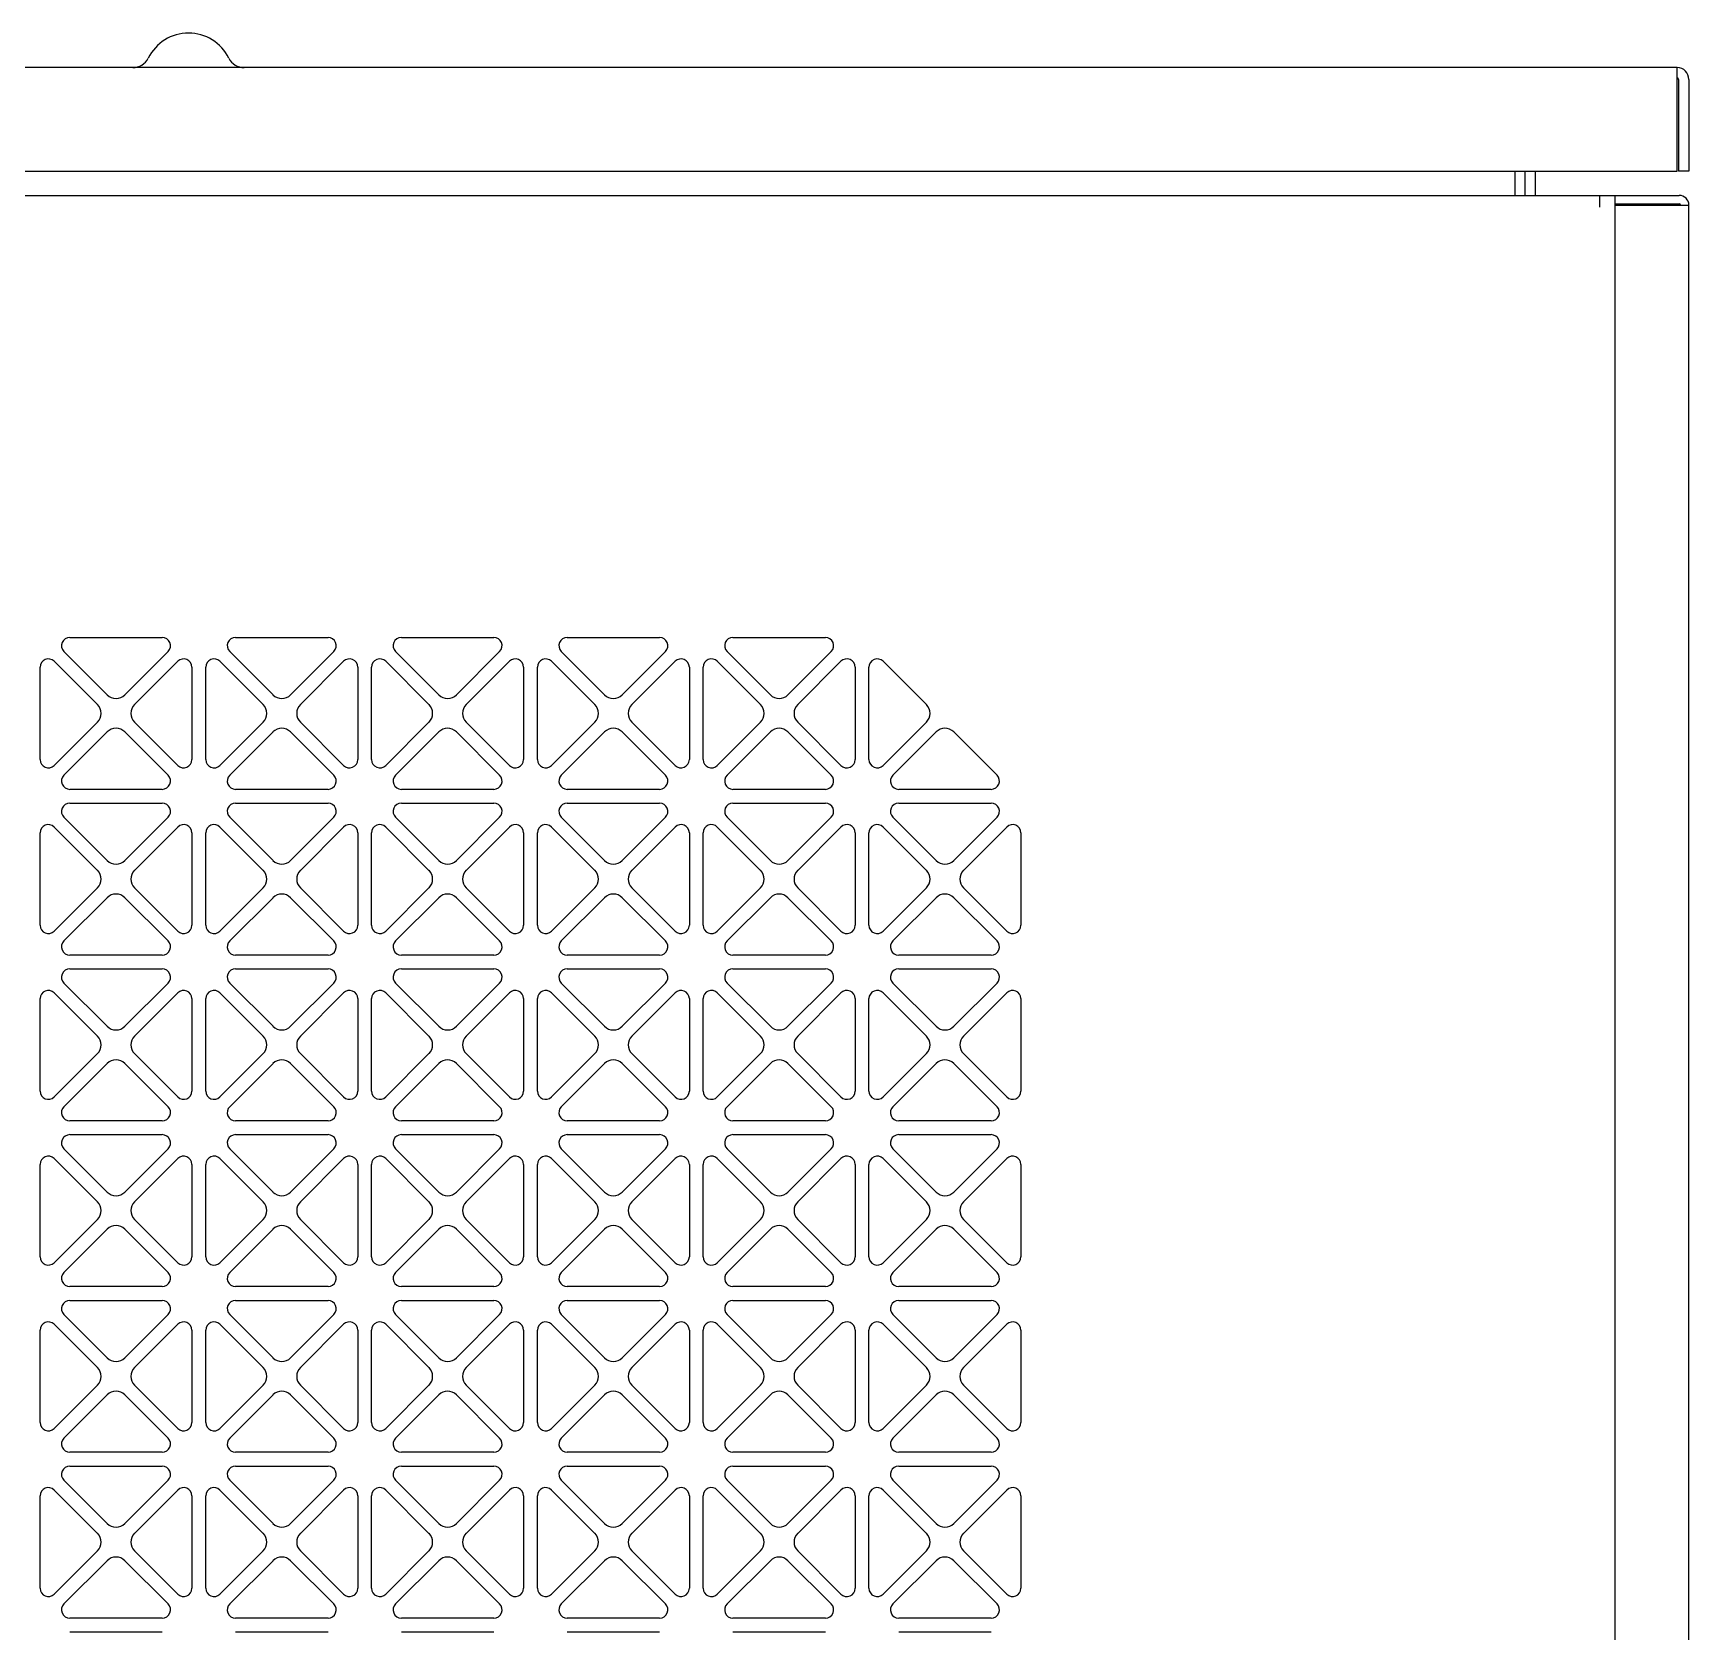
# Model space of a CAD drawing. Extents: x 59521 to 184406, y -1257 to 56672.
# Drawn here: x 68830.7 to 69070.4, y 19980.2 to 20211.7 of the extents above; entities that cross this region are included whole.
import ezdxf

# ---------------------------------------------------------------- set-up
doc = ezdxf.new("R2010")
doc.units = 0
doc.header["$MEASUREMENT"] = 0
doc.layers.get('0').update_dxf_attribs({"linetype": 'CONTINUOUS'})
for name, color, linetype in [('4215-12649_2_1_0', 7, 'CONTINUOUS'), ('4215-12649_2_2_0', 7, 'CONTINUOUS'), ('4215-12649_2_3_0', 7, 'CONTINUOUS'), ('4215-12655_1_0', 7, 'CONTINUOUS'), ('4215-12661_1_0', 7, 'CONTINUOUS'), ('WANGKONG_0', 7, 'CONTINUOUS')]:
    doc.layers.add(name, color=color, linetype=linetype)

# ---------------------------------------------------------------- blocks, each defined once
blk = doc.blocks.new('ju77')
at = {"layer": '4215-12649_2_1_0', "color": 87, "linetype": 'Continuous'}
for p, q in [((325.96, 477.5), (-405.04, 477.5)), ((325.96, 462.5), (325.96, 477.5)), ((326.16, 475.8), (326.16, 462.5)), ((327.66, 475.8), (327.66, 462.5)), ((-405.04, 462.5), (325.96, 462.5)), ((327.66, 462.5), (326.16, 462.5))]:
    blk.add_line(p, q, dxfattribs=at)
for centre, radius, start, end in [((110.46, 476), 6.5, 26.3878, 153.6122), ((102.4, 480), 2.5, 270, 333.6122), ((118.52, 480), 2.5, 206.3878, 270), ((325.96, 475.8), 1.7, 0, 90), ((325.96, 475.8), 0.2, 0, 90)]:
    blk.add_arc(centre, radius, start, end, dxfattribs=at)
at = {"layer": '4215-12649_2_2_0', "color": 87, "linetype": 'Continuous'}
for p, q in [((303.96, 459), (303.96, 462.5)), ((305.46, 459), (305.46, 462.5))]:
    blk.add_line(p, q, dxfattribs=at)
at = {"layer": '4215-12649_2_3_0', "color": 87, "linetype": 'Continuous'}
blk.add_line((302.46, 462.5), (302.46, 459), dxfattribs=at)
at = {"layer": '4215-12655_1_0', "color": 87, "linetype": 'Continuous'}
for p, q in [((316.96, 459), (326.26, 459)), ((316.96, 457.8), (326.26, 457.8)), ((316.96, 457.6), (327.66, 457.6)), ((327.66, -554.5), (327.66, 457.6))]:
    blk.add_line(p, q, dxfattribs=at)
for radius in [1.4, 0.2]:
    blk.add_arc((326.26, 457.6), radius, 0, 90, dxfattribs=at)
at = {"layer": '4215-12661_1_0', "color": 87, "linetype": 'Continuous'}
for p, q in [((-397.04, 459), (316.96, 459)), ((314.76, 457.3), (314.76, 459)), ((316.96, 459), (316.96, -1554))]:
    blk.add_line(p, q, dxfattribs=at)
at = {"layer": 'WANGKONG_0', "color": 87, "linetype": 'Continuous'}
for p, q in [((93.27, 395), (106.65, 395)), ((117.27, 395), (130.65, 395)), ((141.27, 395), (154.65, 395)), ((165.27, 395), (178.65, 395)), ((189.27, 395), (202.65, 395)), ((91.01, 391.54), (97.27, 385.27)), ((98.69, 386.69), (92.42, 392.95)), ((107.5, 392.95), (101.23, 386.69)), ((102.65, 385.27), (108.91, 391.54)), ((115.01, 391.54), (121.27, 385.27)), ((122.69, 386.69), (116.42, 392.95)), ((131.5, 392.95), (125.23, 386.69)), ((126.65, 385.27), (132.91, 391.54)), ((139.01, 391.54), (145.27, 385.27)), ((146.69, 386.69), (140.42, 392.95)), ((155.5, 392.95), (149.23, 386.69)), ((150.65, 385.27), (156.91, 391.54)), ((163.01, 391.54), (169.27, 385.27)), ((170.69, 386.69), (164.42, 392.95)), ((179.5, 392.95), (173.23, 386.69)), ((174.65, 385.27), (180.91, 391.54)), ((187.01, 391.54), (193.27, 385.27)), ((194.69, 386.69), (188.42, 392.95)), ((203.5, 392.95), (197.23, 386.69)), ((198.65, 385.27), (204.91, 391.54)), ((211.01, 391.54), (217.27, 385.27)), ((88.96, 377.31), (88.96, 390.69)), ((110.96, 390.69), (110.96, 377.31)), ((112.96, 377.31), (112.96, 390.69)), ((134.96, 390.69), (134.96, 377.31)), ((136.96, 377.31), (136.96, 390.69)), ((158.96, 390.69), (158.96, 377.31)), ((160.96, 377.31), (160.96, 390.69)), ((182.96, 390.69), (182.96, 377.31)), ((184.96, 377.31), (184.96, 390.69)), ((206.96, 390.69), (206.96, 377.31)), ((208.96, 377.31), (208.96, 390.69)), ((97.27, 382.73), (91.01, 376.46)), ((92.42, 375.05), (98.69, 381.31)), ((101.23, 381.31), (107.5, 375.05)), ((108.91, 376.46), (102.65, 382.73)), ((121.27, 382.73), (115.01, 376.46)), ((116.42, 375.05), (122.69, 381.31)), ((125.23, 381.31), (131.5, 375.05)), ((132.91, 376.46), (126.65, 382.73)), ((145.27, 382.73), (139.01, 376.46)), ((140.42, 375.05), (146.69, 381.31)), ((149.23, 381.31), (155.5, 375.05)), ((156.91, 376.46), (150.65, 382.73)), ((169.27, 382.73), (163.01, 376.46)), ((164.42, 375.05), (170.69, 381.31)), ((173.23, 381.31), (179.5, 375.05)), ((180.91, 376.46), (174.65, 382.73)), ((193.27, 382.73), (187.01, 376.46)), ((188.42, 375.05), (194.69, 381.31)), ((197.23, 381.31), (203.5, 375.05)), ((204.91, 376.46), (198.65, 382.73)), ((217.27, 382.73), (211.01, 376.46)), ((212.42, 375.05), (218.69, 381.31)), ((221.23, 381.31), (227.5, 375.05)), ((106.65, 373), (93.27, 373)), ((130.65, 373), (117.27, 373)), ((154.65, 373), (141.27, 373)), ((178.65, 373), (165.27, 373)), ((202.65, 373), (189.27, 373)), ((226.65, 373), (213.27, 373)), ((93.27, 371), (106.65, 371)), ((117.27, 371), (130.65, 371)), ((141.27, 371), (154.65, 371)), ((165.27, 371), (178.65, 371)), ((189.27, 371), (202.65, 371)), ((213.27, 371), (226.65, 371)), ((91.01, 367.54), (97.27, 361.27)), ((98.69, 362.69), (92.42, 368.95)), ((107.5, 368.95), (101.23, 362.69)), ((102.65, 361.27), (108.91, 367.54)), ((115.01, 367.54), (121.27, 361.27)), ((122.69, 362.69), (116.42, 368.95)), ((131.5, 368.95), (125.23, 362.69)), ((126.65, 361.27), (132.91, 367.54)), ((139.01, 367.54), (145.27, 361.27)), ((146.69, 362.69), (140.42, 368.95)), ((155.5, 368.95), (149.23, 362.69)), ((150.65, 361.27), (156.91, 367.54)), ((163.01, 367.54), (169.27, 361.27)), ((170.69, 362.69), (164.42, 368.95)), ((179.5, 368.95), (173.23, 362.69)), ((174.65, 361.27), (180.91, 367.54)), ((187.01, 367.54), (193.27, 361.27)), ((194.69, 362.69), (188.42, 368.95)), ((203.5, 368.95), (197.23, 362.69)), ((198.65, 361.27), (204.91, 367.54)), ((211.01, 367.54), (217.27, 361.27)), ((218.69, 362.69), (212.42, 368.95)), ((227.5, 368.95), (221.23, 362.69)), ((222.65, 361.27), (228.91, 367.54)), ((88.96, 353.31), (88.96, 366.69)), ((110.96, 366.69), (110.96, 353.31)), ((112.96, 353.31), (112.96, 366.69)), ((134.96, 366.69), (134.96, 353.31)), ((136.96, 353.31), (136.96, 366.69)), ((158.96, 366.69), (158.96, 353.31)), ((160.96, 353.31), (160.96, 366.69)), ((182.96, 366.69), (182.96, 353.31)), ((184.96, 353.31), (184.96, 366.69)), ((206.96, 366.69), (206.96, 353.31)), ((208.96, 353.31), (208.96, 366.69)), ((230.96, 366.69), (230.96, 353.31)), ((97.27, 358.73), (91.01, 352.46)), ((92.42, 351.05), (98.69, 357.31)), ((101.23, 357.31), (107.5, 351.05)), ((108.91, 352.46), (102.65, 358.73)), ((121.27, 358.73), (115.01, 352.46)), ((116.42, 351.05), (122.69, 357.31)), ((125.23, 357.31), (131.5, 351.05)), ((132.91, 352.46), (126.65, 358.73)), ((145.27, 358.73), (139.01, 352.46)), ((140.42, 351.05), (146.69, 357.31)), ((149.23, 357.31), (155.5, 351.05)), ((156.91, 352.46), (150.65, 358.73)), ((169.27, 358.73), (163.01, 352.46)), ((164.42, 351.05), (170.69, 357.31)), ((173.23, 357.31), (179.5, 351.05)), ((180.91, 352.46), (174.65, 358.73)), ((193.27, 358.73), (187.01, 352.46)), ((188.42, 351.05), (194.69, 357.31)), ((197.23, 357.31), (203.5, 351.05)), ((204.91, 352.46), (198.65, 358.73)), ((217.27, 358.73), (211.01, 352.46)), ((212.42, 351.05), (218.69, 357.31)), ((221.23, 357.31), (227.5, 351.05)), ((228.91, 352.46), (222.65, 358.73)), ((106.65, 349), (93.27, 349)), ((130.65, 349), (117.27, 349)), ((154.65, 349), (141.27, 349)), ((178.65, 349), (165.27, 349)), ((202.65, 349), (189.27, 349)), ((226.65, 349), (213.27, 349)), ((93.27, 347), (106.65, 347)), ((117.27, 347), (130.65, 347)), ((141.27, 347), (154.65, 347)), ((165.27, 347), (178.65, 347)), ((189.27, 347), (202.65, 347)), ((213.27, 347), (226.65, 347)), ((91.01, 343.54), (97.27, 337.27)), ((98.69, 338.69), (92.42, 344.95)), ((107.5, 344.95), (101.23, 338.69)), ((102.65, 337.27), (108.91, 343.54)), ((115.01, 343.54), (121.27, 337.27)), ((122.69, 338.69), (116.42, 344.95)), ((131.5, 344.95), (125.23, 338.69)), ((126.65, 337.27), (132.91, 343.54)), ((139.01, 343.54), (145.27, 337.27)), ((146.69, 338.69), (140.42, 344.95)), ((155.5, 344.95), (149.23, 338.69)), ((150.65, 337.27), (156.91, 343.54)), ((163.01, 343.54), (169.27, 337.27)), ((170.69, 338.69), (164.42, 344.95)), ((179.5, 344.95), (173.23, 338.69)), ((174.65, 337.27), (180.91, 343.54)), ((187.01, 343.54), (193.27, 337.27)), ((194.69, 338.69), (188.42, 344.95)), ((203.5, 344.95), (197.23, 338.69)), ((198.65, 337.27), (204.91, 343.54)), ((211.01, 343.54), (217.27, 337.27)), ((218.69, 338.69), (212.42, 344.95)), ((227.5, 344.95), (221.23, 338.69)), ((222.65, 337.27), (228.91, 343.54)), ((88.96, 329.31), (88.96, 342.69)), ((110.96, 342.69), (110.96, 329.31)), ((112.96, 329.31), (112.96, 342.69)), ((134.96, 342.69), (134.96, 329.31)), ((136.96, 329.31), (136.96, 342.69)), ((158.96, 342.69), (158.96, 329.31)), ((160.96, 329.31), (160.96, 342.69)), ((182.96, 342.69), (182.96, 329.31)), ((184.96, 329.31), (184.96, 342.69)), ((206.96, 342.69), (206.96, 329.31)), ((208.96, 329.31), (208.96, 342.69)), ((230.96, 342.69), (230.96, 329.31)), ((97.27, 334.73), (91.01, 328.46)), ((92.42, 327.05), (98.69, 333.31)), ((101.23, 333.31), (107.5, 327.05)), ((108.91, 328.46), (102.65, 334.73)), ((121.27, 334.73), (115.01, 328.46)), ((116.42, 327.05), (122.69, 333.31)), ((125.23, 333.31), (131.5, 327.05)), ((132.91, 328.46), (126.65, 334.73)), ((145.27, 334.73), (139.01, 328.46)), ((140.42, 327.05), (146.69, 333.31)), ((149.23, 333.31), (155.5, 327.05)), ((156.91, 328.46), (150.65, 334.73)), ((169.27, 334.73), (163.01, 328.46)), ((164.42, 327.05), (170.69, 333.31)), ((173.23, 333.31), (179.5, 327.05)), ((180.91, 328.46), (174.65, 334.73)), ((193.27, 334.73), (187.01, 328.46)), ((188.42, 327.05), (194.69, 333.31)), ((197.23, 333.31), (203.5, 327.05)), ((204.91, 328.46), (198.65, 334.73)), ((217.27, 334.73), (211.01, 328.46)), ((212.42, 327.05), (218.69, 333.31)), ((221.23, 333.31), (227.5, 327.05)), ((228.91, 328.46), (222.65, 334.73)), ((106.65, 325), (93.27, 325)), ((130.65, 325), (117.27, 325)), ((154.65, 325), (141.27, 325)), ((178.65, 325), (165.27, 325)), ((202.65, 325), (189.27, 325)), ((226.65, 325), (213.27, 325)), ((93.27, 323), (106.65, 323)), ((117.27, 323), (130.65, 323)), ((141.27, 323), (154.65, 323)), ((165.27, 323), (178.65, 323)), ((189.27, 323), (202.65, 323)), ((213.27, 323), (226.65, 323)), ((91.01, 319.54), (97.27, 313.27)), ((98.69, 314.69), (92.42, 320.95)), ((107.5, 320.95), (101.23, 314.69)), ((102.65, 313.27), (108.91, 319.54)), ((115.01, 319.54), (121.27, 313.27)), ((122.69, 314.69), (116.42, 320.95)), ((131.5, 320.95), (125.23, 314.69)), ((126.65, 313.27), (132.91, 319.54)), ((139.01, 319.54), (145.27, 313.27)), ((146.69, 314.69), (140.42, 320.95)), ((155.5, 320.95), (149.23, 314.69)), ((150.65, 313.27), (156.91, 319.54)), ((163.01, 319.54), (169.27, 313.27)), ((170.69, 314.69), (164.42, 320.95)), ((179.5, 320.95), (173.23, 314.69)), ((174.65, 313.27), (180.91, 319.54)), ((187.01, 319.54), (193.27, 313.27)), ((194.69, 314.69), (188.42, 320.95)), ((203.5, 320.95), (197.23, 314.69)), ((198.65, 313.27), (204.91, 319.54)), ((211.01, 319.54), (217.27, 313.27)), ((218.69, 314.69), (212.42, 320.95)), ((227.5, 320.95), (221.23, 314.69)), ((222.65, 313.27), (228.91, 319.54)), ((88.96, 305.31), (88.96, 318.69)), ((110.96, 318.69), (110.96, 305.31)), ((112.96, 305.31), (112.96, 318.69)), ((134.96, 318.69), (134.96, 305.31)), ((136.96, 305.31), (136.96, 318.69)), ((158.96, 318.69), (158.96, 305.31)), ((160.96, 305.31), (160.96, 318.69)), ((182.96, 318.69), (182.96, 305.31)), ((184.96, 305.31), (184.96, 318.69)), ((206.96, 318.69), (206.96, 305.31)), ((208.96, 305.31), (208.96, 318.69)), ((230.96, 318.69), (230.96, 305.31)), ((97.27, 310.73), (91.01, 304.46)), ((92.42, 303.05), (98.69, 309.31)), ((101.23, 309.31), (107.5, 303.05)), ((108.91, 304.46), (102.65, 310.73)), ((121.27, 310.73), (115.01, 304.46)), ((116.42, 303.05), (122.69, 309.31)), ((125.23, 309.31), (131.5, 303.05)), ((132.91, 304.46), (126.65, 310.73)), ((145.27, 310.73), (139.01, 304.46)), ((140.42, 303.05), (146.69, 309.31)), ((149.23, 309.31), (155.5, 303.05)), ((156.91, 304.46), (150.65, 310.73)), ((169.27, 310.73), (163.01, 304.46)), ((164.42, 303.05), (170.69, 309.31)), ((173.23, 309.31), (179.5, 303.05)), ((180.91, 304.46), (174.65, 310.73)), ((193.27, 310.73), (187.01, 304.46)), ((188.42, 303.05), (194.69, 309.31)), ((197.23, 309.31), (203.5, 303.05)), ((204.91, 304.46), (198.65, 310.73)), ((217.27, 310.73), (211.01, 304.46)), ((212.42, 303.05), (218.69, 309.31)), ((221.23, 309.31), (227.5, 303.05)), ((228.91, 304.46), (222.65, 310.73)), ((106.65, 301), (93.27, 301)), ((130.65, 301), (117.27, 301)), ((154.65, 301), (141.27, 301)), ((178.65, 301), (165.27, 301)), ((202.65, 301), (189.27, 301)), ((226.65, 301), (213.27, 301)), ((93.27, 299), (106.65, 299)), ((117.27, 299), (130.65, 299)), ((141.27, 299), (154.65, 299)), ((165.27, 299), (178.65, 299)), ((189.27, 299), (202.65, 299)), ((213.27, 299), (226.65, 299)), ((91.01, 295.54), (97.27, 289.27)), ((98.69, 290.69), (92.42, 296.95)), ((107.5, 296.95), (101.23, 290.69)), ((102.65, 289.27), (108.91, 295.54)), ((115.01, 295.54), (121.27, 289.27)), ((122.69, 290.69), (116.42, 296.95)), ((131.5, 296.95), (125.23, 290.69)), ((126.65, 289.27), (132.91, 295.54)), ((139.01, 295.54), (145.27, 289.27)), ((146.69, 290.69), (140.42, 296.95)), ((155.5, 296.95), (149.23, 290.69)), ((150.65, 289.27), (156.91, 295.54)), ((163.01, 295.54), (169.27, 289.27)), ((170.69, 290.69), (164.42, 296.95)), ((179.5, 296.95), (173.23, 290.69)), ((174.65, 289.27), (180.91, 295.54)), ((187.01, 295.54), (193.27, 289.27)), ((194.69, 290.69), (188.42, 296.95)), ((203.5, 296.95), (197.23, 290.69)), ((198.65, 289.27), (204.91, 295.54)), ((211.01, 295.54), (217.27, 289.27)), ((218.69, 290.69), (212.42, 296.95)), ((227.5, 296.95), (221.23, 290.69)), ((222.65, 289.27), (228.91, 295.54)), ((88.96, 281.31), (88.96, 294.69)), ((110.96, 294.69), (110.96, 281.31)), ((112.96, 281.31), (112.96, 294.69)), ((134.96, 294.69), (134.96, 281.31)), ((136.96, 281.31), (136.96, 294.69)), ((158.96, 294.69), (158.96, 281.31)), ((160.96, 281.31), (160.96, 294.69)), ((182.96, 294.69), (182.96, 281.31)), ((184.96, 281.31), (184.96, 294.69)), ((206.96, 294.69), (206.96, 281.31)), ((208.96, 281.31), (208.96, 294.69)), ((230.96, 294.69), (230.96, 281.31)), ((97.27, 286.73), (91.01, 280.46)), ((92.42, 279.05), (98.69, 285.31)), ((101.23, 285.31), (107.5, 279.05)), ((108.91, 280.46), (102.65, 286.73)), ((121.27, 286.73), (115.01, 280.46)), ((116.42, 279.05), (122.69, 285.31)), ((125.23, 285.31), (131.5, 279.05)), ((132.91, 280.46), (126.65, 286.73)), ((145.27, 286.73), (139.01, 280.46)), ((140.42, 279.05), (146.69, 285.31)), ((149.23, 285.31), (155.5, 279.05)), ((156.91, 280.46), (150.65, 286.73)), ((169.27, 286.73), (163.01, 280.46)), ((164.42, 279.05), (170.69, 285.31)), ((173.23, 285.31), (179.5, 279.05)), ((180.91, 280.46), (174.65, 286.73)), ((193.27, 286.73), (187.01, 280.46)), ((188.42, 279.05), (194.69, 285.31)), ((197.23, 285.31), (203.5, 279.05)), ((204.91, 280.46), (198.65, 286.73)), ((217.27, 286.73), (211.01, 280.46)), ((212.42, 279.05), (218.69, 285.31)), ((221.23, 285.31), (227.5, 279.05)), ((228.91, 280.46), (222.65, 286.73)), ((106.65, 277), (93.27, 277)), ((130.65, 277), (117.27, 277)), ((154.65, 277), (141.27, 277)), ((178.65, 277), (165.27, 277)), ((202.65, 277), (189.27, 277)), ((226.65, 277), (213.27, 277)), ((93.27, 275), (106.65, 275)), ((117.27, 275), (130.65, 275)), ((141.27, 275), (154.65, 275)), ((165.27, 275), (178.65, 275)), ((189.27, 275), (202.65, 275)), ((213.27, 275), (226.65, 275)), ((91.01, 271.54), (97.27, 265.27)), ((98.69, 266.69), (92.42, 272.95)), ((107.5, 272.95), (101.23, 266.69)), ((102.65, 265.27), (108.91, 271.54)), ((115.01, 271.54), (121.27, 265.27)), ((122.69, 266.69), (116.42, 272.95)), ((131.5, 272.95), (125.23, 266.69)), ((126.65, 265.27), (132.91, 271.54)), ((139.01, 271.54), (145.27, 265.27)), ((146.69, 266.69), (140.42, 272.95)), ((155.5, 272.95), (149.23, 266.69)), ((150.65, 265.27), (156.91, 271.54)), ((163.01, 271.54), (169.27, 265.27)), ((170.69, 266.69), (164.42, 272.95)), ((179.5, 272.95), (173.23, 266.69)), ((174.65, 265.27), (180.91, 271.54)), ((187.01, 271.54), (193.27, 265.27)), ((194.69, 266.69), (188.42, 272.95)), ((203.5, 272.95), (197.23, 266.69)), ((198.65, 265.27), (204.91, 271.54)), ((211.01, 271.54), (217.27, 265.27)), ((218.69, 266.69), (212.42, 272.95)), ((227.5, 272.95), (221.23, 266.69)), ((222.65, 265.27), (228.91, 271.54)), ((88.96, 257.31), (88.96, 270.69)), ((110.96, 270.69), (110.96, 257.31)), ((112.96, 257.31), (112.96, 270.69)), ((134.96, 270.69), (134.96, 257.31)), ((136.96, 257.31), (136.96, 270.69)), ((158.96, 270.69), (158.96, 257.31)), ((160.96, 257.31), (160.96, 270.69)), ((182.96, 270.69), (182.96, 257.31)), ((184.96, 257.31), (184.96, 270.69)), ((206.96, 270.69), (206.96, 257.31)), ((208.96, 257.31), (208.96, 270.69)), ((230.96, 270.69), (230.96, 257.31)), ((97.27, 262.73), (91.01, 256.46)), ((92.42, 255.05), (98.69, 261.31)), ((101.23, 261.31), (107.5, 255.05)), ((108.91, 256.46), (102.65, 262.73)), ((121.27, 262.73), (115.01, 256.46)), ((116.42, 255.05), (122.69, 261.31)), ((125.23, 261.31), (131.5, 255.05)), ((132.91, 256.46), (126.65, 262.73)), ((145.27, 262.73), (139.01, 256.46)), ((140.42, 255.05), (146.69, 261.31)), ((149.23, 261.31), (155.5, 255.05)), ((156.91, 256.46), (150.65, 262.73)), ((169.27, 262.73), (163.01, 256.46)), ((164.42, 255.05), (170.69, 261.31)), ((173.23, 261.31), (179.5, 255.05)), ((180.91, 256.46), (174.65, 262.73)), ((193.27, 262.73), (187.01, 256.46)), ((188.42, 255.05), (194.69, 261.31)), ((197.23, 261.31), (203.5, 255.05)), ((204.91, 256.46), (198.65, 262.73)), ((217.27, 262.73), (211.01, 256.46)), ((212.42, 255.05), (218.69, 261.31)), ((221.23, 261.31), (227.5, 255.05)), ((228.91, 256.46), (222.65, 262.73)), ((106.65, 253), (93.27, 253)), ((130.65, 253), (117.27, 253)), ((154.65, 253), (141.27, 253)), ((178.65, 253), (165.27, 253)), ((202.65, 253), (189.27, 253)), ((226.65, 253), (213.27, 253)), ((93.27, 251), (106.65, 251)), ((117.27, 251), (130.65, 251)), ((141.27, 251), (154.65, 251)), ((165.27, 251), (178.65, 251)), ((189.27, 251), (202.65, 251)), ((213.27, 251), (226.65, 251))]:
    blk.add_line(p, q, dxfattribs=at)
for centre, radius, start, end in [((93.27, 393.8), 1.2, 90, 225), ((106.65, 393.8), 1.2, 315, 90), ((117.27, 393.8), 1.2, 90, 225), ((130.65, 393.8), 1.2, 315, 90), ((141.27, 393.8), 1.2, 90, 225), ((154.65, 393.8), 1.2, 315, 90), ((165.27, 393.8), 1.2, 90, 225), ((178.65, 393.8), 1.2, 315, 90), ((189.27, 393.8), 1.2, 90, 225), ((202.65, 393.8), 1.2, 315, 90), ((90.16, 390.69), 1.2, 45, 180), ((109.76, 390.69), 1.2, 0, 135), ((114.16, 390.69), 1.2, 45, 180), ((133.76, 390.69), 1.2, 0, 135), ((138.16, 390.69), 1.2, 45, 180), ((157.76, 390.69), 1.2, 0, 135), ((162.16, 390.69), 1.2, 45, 180), ((181.76, 390.69), 1.2, 0, 135), ((186.16, 390.69), 1.2, 45, 180), ((205.76, 390.69), 1.2, 0, 135), ((210.16, 390.69), 1.2, 45, 180), ((99.96, 387.96), 1.8, 225, 315), ((123.96, 387.96), 1.8, 225, 315), ((147.96, 387.96), 1.8, 225, 315), ((171.96, 387.96), 1.8, 225, 315), ((195.96, 387.96), 1.8, 225, 315), ((96, 384), 1.8, 315, 45), ((103.92, 384), 1.8, 135, 225), ((120, 384), 1.8, 315, 45), ((127.92, 384), 1.8, 135, 225), ((144, 384), 1.8, 315, 45), ((151.92, 384), 1.8, 135, 225), ((168, 384), 1.8, 315, 45), ((175.92, 384), 1.8, 135, 225), ((192, 384), 1.8, 315, 45), ((199.92, 384), 1.8, 135, 225), ((216, 384), 1.8, 315, 45), ((99.96, 380.04), 1.8, 45, 135), ((123.96, 380.04), 1.8, 45, 135), ((147.96, 380.04), 1.8, 45, 135), ((171.96, 380.04), 1.8, 45, 135), ((195.96, 380.04), 1.8, 45, 135), ((219.96, 380.04), 1.8, 45, 135), ((90.16, 377.31), 1.2, 180, 315), ((109.76, 377.31), 1.2, 225, 0), ((114.16, 377.31), 1.2, 180, 315), ((133.76, 377.31), 1.2, 225, 0), ((138.16, 377.31), 1.2, 180, 315), ((157.76, 377.31), 1.2, 225, 0), ((162.16, 377.31), 1.2, 180, 315), ((181.76, 377.31), 1.2, 225, 0), ((186.16, 377.31), 1.2, 180, 315), ((205.76, 377.31), 1.2, 225, 0), ((210.16, 377.31), 1.2, 180, 315), ((93.27, 374.2), 1.2, 135, 270), ((106.65, 374.2), 1.2, 270, 45), ((117.27, 374.2), 1.2, 135, 270), ((130.65, 374.2), 1.2, 270, 45), ((141.27, 374.2), 1.2, 135, 270), ((154.65, 374.2), 1.2, 270, 45), ((165.27, 374.2), 1.2, 135, 270), ((178.65, 374.2), 1.2, 270, 45), ((189.27, 374.2), 1.2, 135, 270), ((202.65, 374.2), 1.2, 270, 45), ((213.27, 374.2), 1.2, 135, 270), ((226.65, 374.2), 1.2, 270, 45), ((93.27, 369.8), 1.2, 90, 225), ((106.65, 369.8), 1.2, 315, 90), ((117.27, 369.8), 1.2, 90, 225), ((130.65, 369.8), 1.2, 315, 90), ((141.27, 369.8), 1.2, 90, 225), ((154.65, 369.8), 1.2, 315, 90), ((165.27, 369.8), 1.2, 90, 225), ((178.65, 369.8), 1.2, 315, 90), ((189.27, 369.8), 1.2, 90, 225), ((202.65, 369.8), 1.2, 315, 90), ((213.27, 369.8), 1.2, 90, 225), ((226.65, 369.8), 1.2, 315, 90), ((90.16, 366.69), 1.2, 45, 180), ((109.76, 366.69), 1.2, 0, 135), ((114.16, 366.69), 1.2, 45, 180), ((133.76, 366.69), 1.2, 0, 135), ((138.16, 366.69), 1.2, 45, 180), ((157.76, 366.69), 1.2, 0, 135), ((162.16, 366.69), 1.2, 45, 180), ((181.76, 366.69), 1.2, 0, 135), ((186.16, 366.69), 1.2, 45, 180), ((205.76, 366.69), 1.2, 0, 135), ((210.16, 366.69), 1.2, 45, 180), ((229.76, 366.69), 1.2, 0, 135), ((99.96, 363.96), 1.8, 225, 315), ((123.96, 363.96), 1.8, 225, 315), ((147.96, 363.96), 1.8, 225, 315), ((171.96, 363.96), 1.8, 225, 315), ((195.96, 363.96), 1.8, 225, 315), ((219.96, 363.96), 1.8, 225, 315), ((96, 360), 1.8, 315, 45), ((103.92, 360), 1.8, 135, 225), ((120, 360), 1.8, 315, 45), ((127.92, 360), 1.8, 135, 225), ((144, 360), 1.8, 315, 45), ((151.92, 360), 1.8, 135, 225), ((168, 360), 1.8, 315, 45), ((175.92, 360), 1.8, 135, 225), ((192, 360), 1.8, 315, 45), ((199.92, 360), 1.8, 135, 225), ((216, 360), 1.8, 315, 45), ((223.92, 360), 1.8, 135, 225), ((99.96, 356.04), 1.8, 45, 135), ((123.96, 356.04), 1.8, 45, 135), ((147.96, 356.04), 1.8, 45, 135), ((171.96, 356.04), 1.8, 45, 135), ((195.96, 356.04), 1.8, 45, 135), ((219.96, 356.04), 1.8, 45, 135), ((90.16, 353.31), 1.2, 180, 315), ((109.76, 353.31), 1.2, 225, 0), ((114.16, 353.31), 1.2, 180, 315), ((133.76, 353.31), 1.2, 225, 0), ((138.16, 353.31), 1.2, 180, 315), ((157.76, 353.31), 1.2, 225, 0), ((162.16, 353.31), 1.2, 180, 315), ((181.76, 353.31), 1.2, 225, 0), ((186.16, 353.31), 1.2, 180, 315), ((205.76, 353.31), 1.2, 225, 0), ((210.16, 353.31), 1.2, 180, 315), ((229.76, 353.31), 1.2, 225, 0), ((93.27, 350.2), 1.2, 135, 270), ((106.65, 350.2), 1.2, 270, 45), ((117.27, 350.2), 1.2, 135, 270), ((130.65, 350.2), 1.2, 270, 45), ((141.27, 350.2), 1.2, 135, 270), ((154.65, 350.2), 1.2, 270, 45), ((165.27, 350.2), 1.2, 135, 270), ((178.65, 350.2), 1.2, 270, 45), ((189.27, 350.2), 1.2, 135, 270), ((202.65, 350.2), 1.2, 270, 45), ((213.27, 350.2), 1.2, 135, 270), ((226.65, 350.2), 1.2, 270, 45), ((93.27, 345.8), 1.2, 90, 225), ((106.65, 345.8), 1.2, 315, 90), ((117.27, 345.8), 1.2, 90, 225), ((130.65, 345.8), 1.2, 315, 90), ((141.27, 345.8), 1.2, 90, 225), ((154.65, 345.8), 1.2, 315, 90), ((165.27, 345.8), 1.2, 90, 225), ((178.65, 345.8), 1.2, 315, 90), ((189.27, 345.8), 1.2, 90, 225), ((202.65, 345.8), 1.2, 315, 90), ((213.27, 345.8), 1.2, 90, 225), ((226.65, 345.8), 1.2, 315, 90), ((90.16, 342.69), 1.2, 45, 180), ((109.76, 342.69), 1.2, 0, 135), ((114.16, 342.69), 1.2, 45, 180), ((133.76, 342.69), 1.2, 0, 135), ((138.16, 342.69), 1.2, 45, 180), ((157.76, 342.69), 1.2, 0, 135), ((162.16, 342.69), 1.2, 45, 180), ((181.76, 342.69), 1.2, 0, 135), ((186.16, 342.69), 1.2, 45, 180), ((205.76, 342.69), 1.2, 0, 135), ((210.16, 342.69), 1.2, 45, 180), ((229.76, 342.69), 1.2, 0, 135), ((99.96, 339.96), 1.8, 225, 315), ((123.96, 339.96), 1.8, 225, 315), ((147.96, 339.96), 1.8, 225, 315), ((171.96, 339.96), 1.8, 225, 315), ((195.96, 339.96), 1.8, 225, 315), ((219.96, 339.96), 1.8, 225, 315), ((96, 336), 1.8, 315, 45), ((103.92, 336), 1.8, 135, 225), ((120, 336), 1.8, 315, 45), ((127.92, 336), 1.8, 135, 225), ((144, 336), 1.8, 315, 45), ((151.92, 336), 1.8, 135, 225), ((168, 336), 1.8, 315, 45), ((175.92, 336), 1.8, 135, 225), ((192, 336), 1.8, 315, 45), ((199.92, 336), 1.8, 135, 225), ((216, 336), 1.8, 315, 45), ((223.92, 336), 1.8, 135, 225), ((99.96, 332.04), 1.8, 45, 135), ((123.96, 332.04), 1.8, 45, 135), ((147.96, 332.04), 1.8, 45, 135), ((171.96, 332.04), 1.8, 45, 135), ((195.96, 332.04), 1.8, 45, 135), ((219.96, 332.04), 1.8, 45, 135), ((90.16, 329.31), 1.2, 180, 315), ((109.76, 329.31), 1.2, 225, 0), ((114.16, 329.31), 1.2, 180, 315), ((133.76, 329.31), 1.2, 225, 0), ((138.16, 329.31), 1.2, 180, 315), ((157.76, 329.31), 1.2, 225, 0), ((162.16, 329.31), 1.2, 180, 315), ((181.76, 329.31), 1.2, 225, 0), ((186.16, 329.31), 1.2, 180, 315), ((205.76, 329.31), 1.2, 225, 0), ((210.16, 329.31), 1.2, 180, 315), ((229.76, 329.31), 1.2, 225, 0), ((93.27, 326.2), 1.2, 135, 270), ((106.65, 326.2), 1.2, 270, 45), ((117.27, 326.2), 1.2, 135, 270), ((130.65, 326.2), 1.2, 270, 45), ((141.27, 326.2), 1.2, 135, 270), ((154.65, 326.2), 1.2, 270, 45), ((165.27, 326.2), 1.2, 135, 270), ((178.65, 326.2), 1.2, 270, 45), ((189.27, 326.2), 1.2, 135, 270), ((202.65, 326.2), 1.2, 270, 45), ((213.27, 326.2), 1.2, 135, 270), ((226.65, 326.2), 1.2, 270, 45), ((93.27, 321.8), 1.2, 90, 225), ((106.65, 321.8), 1.2, 315, 90), ((117.27, 321.8), 1.2, 90, 225), ((130.65, 321.8), 1.2, 315, 90), ((141.27, 321.8), 1.2, 90, 225), ((154.65, 321.8), 1.2, 315, 90), ((165.27, 321.8), 1.2, 90, 225), ((178.65, 321.8), 1.2, 315, 90), ((189.27, 321.8), 1.2, 90, 225), ((202.65, 321.8), 1.2, 315, 90), ((213.27, 321.8), 1.2, 90, 225), ((226.65, 321.8), 1.2, 315, 90), ((90.16, 318.69), 1.2, 45, 180), ((109.76, 318.69), 1.2, 0, 135), ((114.16, 318.69), 1.2, 45, 180), ((133.76, 318.69), 1.2, 0, 135), ((138.16, 318.69), 1.2, 45, 180), ((157.76, 318.69), 1.2, 0, 135), ((162.16, 318.69), 1.2, 45, 180), ((181.76, 318.69), 1.2, 0, 135), ((186.16, 318.69), 1.2, 45, 180), ((205.76, 318.69), 1.2, 0, 135), ((210.16, 318.69), 1.2, 45, 180), ((229.76, 318.69), 1.2, 0, 135), ((99.96, 315.96), 1.8, 225, 315), ((123.96, 315.96), 1.8, 225, 315), ((147.96, 315.96), 1.8, 225, 315), ((171.96, 315.96), 1.8, 225, 315), ((195.96, 315.96), 1.8, 225, 315), ((219.96, 315.96), 1.8, 225, 315), ((96, 312), 1.8, 315, 45), ((103.92, 312), 1.8, 135, 225), ((120, 312), 1.8, 315, 45), ((127.92, 312), 1.8, 135, 225), ((144, 312), 1.8, 315, 45), ((151.92, 312), 1.8, 135, 225), ((168, 312), 1.8, 315, 45), ((175.92, 312), 1.8, 135, 225), ((192, 312), 1.8, 315, 45), ((199.92, 312), 1.8, 135, 225), ((216, 312), 1.8, 315, 45), ((223.92, 312), 1.8, 135, 225), ((99.96, 308.04), 1.8, 45, 135), ((123.96, 308.04), 1.8, 45, 135), ((147.96, 308.04), 1.8, 45, 135), ((171.96, 308.04), 1.8, 45, 135), ((195.96, 308.04), 1.8, 45, 135), ((219.96, 308.04), 1.8, 45, 135), ((90.16, 305.31), 1.2, 180, 315), ((109.76, 305.31), 1.2, 225, 0), ((114.16, 305.31), 1.2, 180, 315), ((133.76, 305.31), 1.2, 225, 0), ((138.16, 305.31), 1.2, 180, 315), ((157.76, 305.31), 1.2, 225, 0), ((162.16, 305.31), 1.2, 180, 315), ((181.76, 305.31), 1.2, 225, 0), ((186.16, 305.31), 1.2, 180, 315), ((205.76, 305.31), 1.2, 225, 0), ((210.16, 305.31), 1.2, 180, 315), ((229.76, 305.31), 1.2, 225, 0), ((93.27, 302.2), 1.2, 135, 270), ((106.65, 302.2), 1.2, 270, 45), ((117.27, 302.2), 1.2, 135, 270), ((130.65, 302.2), 1.2, 270, 45), ((141.27, 302.2), 1.2, 135, 270), ((154.65, 302.2), 1.2, 270, 45), ((165.27, 302.2), 1.2, 135, 270), ((178.65, 302.2), 1.2, 270, 45), ((189.27, 302.2), 1.2, 135, 270), ((202.65, 302.2), 1.2, 270, 45), ((213.27, 302.2), 1.2, 135, 270), ((226.65, 302.2), 1.2, 270, 45), ((93.27, 297.8), 1.2, 90, 225), ((106.65, 297.8), 1.2, 315, 90), ((117.27, 297.8), 1.2, 90, 225), ((130.65, 297.8), 1.2, 315, 90), ((141.27, 297.8), 1.2, 90, 225), ((154.65, 297.8), 1.2, 315, 90), ((165.27, 297.8), 1.2, 90, 225), ((178.65, 297.8), 1.2, 315, 90), ((189.27, 297.8), 1.2, 90, 225), ((202.65, 297.8), 1.2, 315, 90), ((213.27, 297.8), 1.2, 90, 225), ((226.65, 297.8), 1.2, 315, 90), ((90.16, 294.69), 1.2, 45, 180), ((109.76, 294.69), 1.2, 0, 135), ((114.16, 294.69), 1.2, 45, 180), ((133.76, 294.69), 1.2, 0, 135), ((138.16, 294.69), 1.2, 45, 180), ((157.76, 294.69), 1.2, 0, 135), ((162.16, 294.69), 1.2, 45, 180), ((181.76, 294.69), 1.2, 0, 135), ((186.16, 294.69), 1.2, 45, 180), ((205.76, 294.69), 1.2, 0, 135), ((210.16, 294.69), 1.2, 45, 180), ((229.76, 294.69), 1.2, 0, 135), ((99.96, 291.96), 1.8, 225, 315), ((123.96, 291.96), 1.8, 225, 315), ((147.96, 291.96), 1.8, 225, 315), ((171.96, 291.96), 1.8, 225, 315), ((195.96, 291.96), 1.8, 225, 315), ((219.96, 291.96), 1.8, 225, 315), ((96, 288), 1.8, 315, 45), ((103.92, 288), 1.8, 135, 225), ((120, 288), 1.8, 315, 45), ((127.92, 288), 1.8, 135, 225), ((144, 288), 1.8, 315, 45), ((151.92, 288), 1.8, 135, 225), ((168, 288), 1.8, 315, 45), ((175.92, 288), 1.8, 135, 225), ((192, 288), 1.8, 315, 45), ((199.92, 288), 1.8, 135, 225), ((216, 288), 1.8, 315, 45), ((223.92, 288), 1.8, 135, 225), ((99.96, 284.04), 1.8, 45, 135), ((123.96, 284.04), 1.8, 45, 135), ((147.96, 284.04), 1.8, 45, 135), ((171.96, 284.04), 1.8, 45, 135), ((195.96, 284.04), 1.8, 45, 135), ((219.96, 284.04), 1.8, 45, 135), ((90.16, 281.31), 1.2, 180, 315), ((109.76, 281.31), 1.2, 225, 0), ((114.16, 281.31), 1.2, 180, 315), ((133.76, 281.31), 1.2, 225, 0), ((138.16, 281.31), 1.2, 180, 315), ((157.76, 281.31), 1.2, 225, 0), ((162.16, 281.31), 1.2, 180, 315), ((181.76, 281.31), 1.2, 225, 0), ((186.16, 281.31), 1.2, 180, 315), ((205.76, 281.31), 1.2, 225, 0), ((210.16, 281.31), 1.2, 180, 315), ((229.76, 281.31), 1.2, 225, 0), ((93.27, 278.2), 1.2, 135, 270), ((106.65, 278.2), 1.2, 270, 45), ((117.27, 278.2), 1.2, 135, 270), ((130.65, 278.2), 1.2, 270, 45), ((141.27, 278.2), 1.2, 135, 270), ((154.65, 278.2), 1.2, 270, 45), ((165.27, 278.2), 1.2, 135, 270), ((178.65, 278.2), 1.2, 270, 45), ((189.27, 278.2), 1.2, 135, 270), ((202.65, 278.2), 1.2, 270, 45), ((213.27, 278.2), 1.2, 135, 270), ((226.65, 278.2), 1.2, 270, 45), ((93.27, 273.8), 1.2, 90, 225), ((106.65, 273.8), 1.2, 315, 90), ((117.27, 273.8), 1.2, 90, 225), ((130.65, 273.8), 1.2, 315, 90), ((141.27, 273.8), 1.2, 90, 225), ((154.65, 273.8), 1.2, 315, 90), ((165.27, 273.8), 1.2, 90, 225), ((178.65, 273.8), 1.2, 315, 90), ((189.27, 273.8), 1.2, 90, 225), ((202.65, 273.8), 1.2, 315, 90), ((213.27, 273.8), 1.2, 90, 225), ((226.65, 273.8), 1.2, 315, 90), ((90.16, 270.69), 1.2, 45, 180), ((109.76, 270.69), 1.2, 0, 135), ((114.16, 270.69), 1.2, 45, 180), ((133.76, 270.69), 1.2, 0, 135), ((138.16, 270.69), 1.2, 45, 180), ((157.76, 270.69), 1.2, 0, 135), ((162.16, 270.69), 1.2, 45, 180), ((181.76, 270.69), 1.2, 0, 135), ((186.16, 270.69), 1.2, 45, 180), ((205.76, 270.69), 1.2, 0, 135), ((210.16, 270.69), 1.2, 45, 180), ((229.76, 270.69), 1.2, 0, 135), ((99.96, 267.96), 1.8, 225, 315), ((123.96, 267.96), 1.8, 225, 315), ((147.96, 267.96), 1.8, 225, 315), ((171.96, 267.96), 1.8, 225, 315), ((195.96, 267.96), 1.8, 225, 315), ((219.96, 267.96), 1.8, 225, 315), ((96, 264), 1.8, 315, 45), ((103.92, 264), 1.8, 135, 225), ((120, 264), 1.8, 315, 45), ((127.92, 264), 1.8, 135, 225), ((144, 264), 1.8, 315, 45), ((151.92, 264), 1.8, 135, 225), ((168, 264), 1.8, 315, 45), ((175.92, 264), 1.8, 135, 225), ((192, 264), 1.8, 315, 45), ((199.92, 264), 1.8, 135, 225), ((216, 264), 1.8, 315, 45), ((223.92, 264), 1.8, 135, 225), ((99.96, 260.04), 1.8, 45, 135), ((123.96, 260.04), 1.8, 45, 135), ((147.96, 260.04), 1.8, 45, 135), ((171.96, 260.04), 1.8, 45, 135), ((195.96, 260.04), 1.8, 45, 135), ((219.96, 260.04), 1.8, 45, 135), ((90.16, 257.31), 1.2, 180, 315), ((109.76, 257.31), 1.2, 225, 0), ((114.16, 257.31), 1.2, 180, 315), ((133.76, 257.31), 1.2, 225, 0), ((138.16, 257.31), 1.2, 180, 315), ((157.76, 257.31), 1.2, 225, 0), ((162.16, 257.31), 1.2, 180, 315), ((181.76, 257.31), 1.2, 225, 0), ((186.16, 257.31), 1.2, 180, 315), ((205.76, 257.31), 1.2, 225, 0), ((210.16, 257.31), 1.2, 180, 315), ((229.76, 257.31), 1.2, 225, 0), ((93.27, 254.2), 1.2, 135, 270), ((106.65, 254.2), 1.2, 270, 45), ((117.27, 254.2), 1.2, 135, 270), ((130.65, 254.2), 1.2, 270, 45), ((141.27, 254.2), 1.2, 135, 270), ((154.65, 254.2), 1.2, 270, 45), ((165.27, 254.2), 1.2, 135, 270), ((178.65, 254.2), 1.2, 270, 45), ((189.27, 254.2), 1.2, 135, 270), ((202.65, 254.2), 1.2, 270, 45), ((213.27, 254.2), 1.2, 135, 270), ((226.65, 254.2), 1.2, 270, 45)]:
    blk.add_arc(centre, radius, start, end, dxfattribs=at)

msp = doc.modelspace()

# ---------------------------------------------------------------- block references
msp.add_blockref('ju77', (68742.779, 19729.172))

doc.saveas('drawing.dxf')
